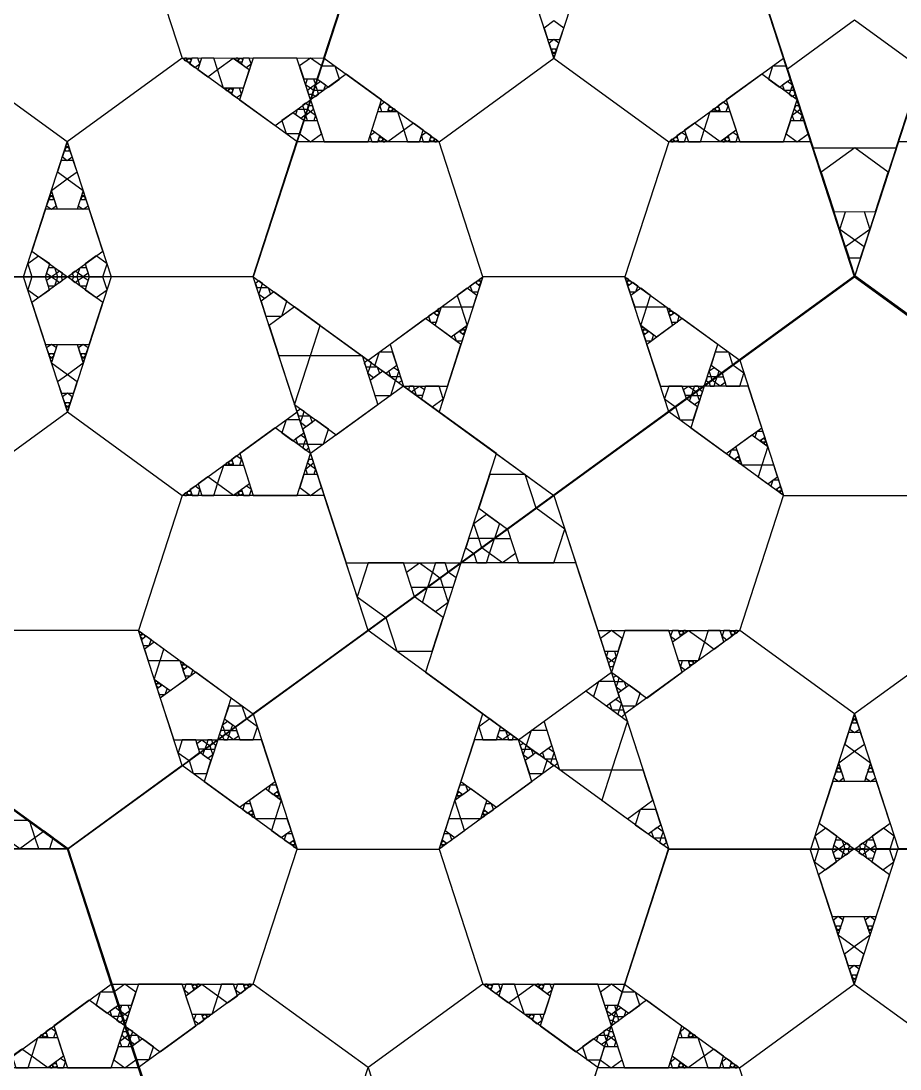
# Model space of a CAD drawing. Header units: inches. Extents: x -578 to 126, y -85 to 118.
# Drawn here: x -297.91 to -282.41, y -3.61 to 14.85 of the extents above; entities that cross this region are included whole.
import ezdxf

# ---------------------------------------------------------------- set-up
doc = ezdxf.new("R2010")
doc.units = ezdxf.units.IN
doc.header["$MEASUREMENT"] = 0
doc.layers.add('drawing', color=7, linetype='Continuous')

msp = doc.modelspace()

# ---------------------------------------------------------------- linework, layer by layer
for points in [[(-300.366, 10.341), (-302.39, 16.572), (-297.09, 20.423), (-291.79, 16.572), (-293.814, 10.341)], [(-297.092, 12.72), (-299.118, 14.189), (-298.347, 16.569), (-295.845, 16.572), (-295.069, 14.193)], [(-290.539, 12.721), (-288.514, 14.192), (-286.49, 12.721), (-287.263, 10.341), (-289.765, 10.341)], [(-283.21, 10.365), (-269.323, 0.299), (-274.606, -16.019), (-291.757, -16.037), (-297.075, 0.269)], [(-297.09, 7.961), (-295.065, 6.491), (-295.839, 4.111), (-298.341, 4.111), (-299.114, 6.491)], [(-283.214, 2.64), (-285.239, 4.111), (-284.465, 6.491), (-281.963, 6.491), (-281.19, 4.111)], [(-289.766, -2.119), (-291.79, -3.59), (-293.815, -2.119), (-293.041, 0.261), (-290.539, 0.261)], [(-288.515, -5.97), (-286.49, 0.261), (-279.939, 0.26), (-277.915, -5.97), (-283.215, -9.821)], [(-284.468, -5.97), (-285.244, -3.591), (-283.221, -2.118), (-281.195, -3.587), (-281.966, -5.967)]]:
    msp.add_lwpolyline(points, close=True)
at = {"layer": 'drawing'}
for points in [[(-297.09, 0.26), (-283.214, 10.341), (-288.514, 26.653), (-305.666, 26.653), (-310.966, 10.341)], [(-283.21, 10.365), (-288.527, 26.672), (-305.679, 26.653), (-310.961, 10.336), (-297.075, 0.269)], [(-269.338, 0.26), (-255.463, 10.341), (-260.763, 26.653), (-277.914, 26.653), (-283.214, 10.341)], [(-269.323, 0.299), (-255.458, 10.395), (-260.776, 26.701), (-277.927, 26.683), (-283.21, 10.365)], [(-293.814, 10.344), (-291.796, 16.576), (-297.1, 20.421), (-302.396, 16.565), (-300.365, 10.337)], [(-295.069, 14.193), (-292.567, 14.196), (-291.796, 16.576), (-293.822, 18.045), (-295.845, 16.572)], [(-293.814, 10.341), (-288.514, 6.491), (-283.214, 10.341), (-285.239, 16.572), (-291.79, 16.572)], [(-293.814, 10.341), (-288.514, 6.491), (-283.214, 10.341), (-285.239, 16.572), (-291.79, 16.572)], [(-288.514, 14.192), (-289.288, 16.572), (-291.79, 16.572), (-292.563, 14.192), (-290.539, 12.721)], [(-286.49, 12.721), (-284.465, 14.192), (-285.239, 16.572), (-287.741, 16.572), (-288.514, 14.192)], [(-274.639, 16.572), (-281.19, 16.572), (-283.214, 10.341), (-277.914, 6.491), (-272.614, 10.341)], [(-274.639, 16.572), (-281.19, 16.572), (-283.214, 10.341), (-277.914, 6.491), (-272.614, 10.341)], [(-288.342, 14.722), (-288.514, 14.848), (-288.687, 14.722), (-288.621, 14.52), (-288.408, 14.52)], [(-282.032, 14.001), (-283.215, 14.859), (-284.395, 13.999), (-283.942, 12.611), (-282.482, 12.612)], [(-288.428, 14.457), (-288.514, 14.52), (-288.6, 14.457), (-288.567, 14.356), (-288.461, 14.356)], [(-288.476, 14.31), (-288.514, 14.282), (-288.553, 14.31), (-288.538, 14.356), (-288.49, 14.356)], [(-288.491, 14.265), (-288.514, 14.282), (-288.538, 14.265), (-288.529, 14.237), (-288.5, 14.237)], [(-299.118, 14.189), (-301.141, 12.716), (-300.365, 10.337), (-297.863, 10.339), (-297.092, 12.72)], [(-297.092, 12.72), (-296.316, 10.341), (-293.814, 10.344), (-293.043, 12.724), (-295.069, 14.193)], [(-295.007, 14.148), (-294.983, 14.165), (-294.992, 14.193), (-295.021, 14.193), (-295.031, 14.165)], [(-294.968, 14.12), (-294.983, 14.165), (-294.944, 14.193), (-294.906, 14.165), (-294.92, 14.12)], [(-294.843, 14.029), (-294.757, 14.092), (-294.79, 14.193), (-294.897, 14.193), (-294.929, 14.092)], [(-294.617, 13.866), (-294.445, 13.991), (-294.511, 14.194), (-294.724, 14.193), (-294.79, 13.991)], [(-294.338, 13.661), (-294.445, 13.991), (-294.165, 14.195), (-293.883, 13.992), (-293.99, 13.661)], [(-294.1, 14.149), (-294.076, 14.166), (-294.086, 14.194), (-294.115, 14.194), (-294.124, 14.166)], [(-294.062, 14.121), (-294.076, 14.166), (-294.038, 14.194), (-293.999, 14.166), (-294.014, 14.121)], [(-293.43, 13.005), (-292.805, 13.46), (-293.044, 14.195), (-293.818, 14.194), (-294.056, 13.459)], [(-293.937, 14.03), (-293.851, 14.093), (-293.884, 14.194), (-293.99, 14.194), (-294.023, 14.093)], [(-292.612, 14.055), (-292.806, 14.195), (-292.999, 14.055), (-292.925, 13.827), (-292.686, 13.828)], [(-292.296, 13.824), (-292.37, 14.052), (-292.609, 14.052), (-292.683, 13.824), (-292.489, 13.684)], [(-284.42, 14.052), (-284.659, 14.052), (-284.733, 13.824), (-284.539, 13.684), (-284.346, 13.824)], [(-292.177, 13.911), (-292.802, 13.457), (-292.563, 12.721), (-291.79, 12.721), (-291.551, 13.457)], [(-292.177, 13.911), (-292.802, 13.457), (-292.563, 12.721), (-291.79, 12.721), (-291.551, 13.457)], [(-284.465, 12.721), (-284.226, 13.457), (-284.852, 13.911), (-285.478, 13.457), (-285.239, 12.721)], [(-284.465, 12.721), (-284.226, 13.457), (-284.852, 13.911), (-285.478, 13.457), (-285.239, 12.721)], [(-292.718, 13.726), (-292.805, 13.662), (-292.892, 13.725), (-292.859, 13.828), (-292.751, 13.828)], [(-292.752, 13.624), (-292.805, 13.662), (-292.858, 13.624), (-292.838, 13.561), (-292.772, 13.561)], [(-292.576, 13.621), (-292.683, 13.621), (-292.716, 13.723), (-292.629, 13.786), (-292.543, 13.723)], [(-284.312, 13.723), (-284.345, 13.621), (-284.453, 13.621), (-284.486, 13.723), (-284.399, 13.786)], [(-294.273, 13.616), (-294.249, 13.633), (-294.258, 13.661), (-294.287, 13.661), (-294.297, 13.633)], [(-294.234, 13.588), (-294.249, 13.633), (-294.21, 13.661), (-294.172, 13.633), (-294.186, 13.588)], [(-294.109, 13.497), (-294.023, 13.56), (-294.056, 13.661), (-294.163, 13.661), (-294.195, 13.56)], [(-292.663, 13.558), (-292.683, 13.621), (-292.749, 13.621), (-292.769, 13.558), (-292.716, 13.519)], [(-284.28, 13.621), (-284.345, 13.621), (-284.366, 13.558), (-284.313, 13.519), (-284.259, 13.558)], [(-293.031, 13.296), (-292.924, 13.296), (-292.89, 13.194), (-292.977, 13.131), (-293.064, 13.194)], [(-292.944, 13.358), (-292.924, 13.296), (-292.858, 13.296), (-292.838, 13.359), (-292.891, 13.397)], [(-292.855, 13.293), (-292.802, 13.254), (-292.749, 13.293), (-292.769, 13.355), (-292.835, 13.355)], [(-291.498, 13.418), (-291.584, 13.355), (-291.551, 13.254), (-291.444, 13.254), (-291.412, 13.355)], [(-291.373, 13.327), (-291.358, 13.282), (-291.397, 13.254), (-291.435, 13.282), (-291.421, 13.327)], [(-291.334, 13.299), (-291.358, 13.282), (-291.349, 13.254), (-291.32, 13.254), (-291.31, 13.282)], [(-285.68, 13.254), (-285.671, 13.282), (-285.694, 13.299), (-285.718, 13.282), (-285.709, 13.254)], [(-285.632, 13.254), (-285.671, 13.282), (-285.656, 13.327), (-285.608, 13.327), (-285.593, 13.282)], [(-285.478, 13.254), (-285.445, 13.355), (-285.531, 13.418), (-285.617, 13.355), (-285.584, 13.254)], [(-284.28, 13.293), (-284.226, 13.254), (-284.173, 13.293), (-284.193, 13.355), (-284.259, 13.355)], [(-293.31, 13.092), (-293.236, 12.864), (-292.997, 12.865), (-292.924, 13.092), (-293.117, 13.232)], [(-292.889, 13.191), (-292.802, 13.254), (-292.715, 13.191), (-292.748, 13.089), (-292.856, 13.089)], [(-291.269, 13.254), (-291.162, 12.924), (-291.443, 12.72), (-291.724, 12.924), (-291.617, 13.254)], [(-285.585, 12.72), (-285.866, 12.924), (-285.759, 13.254), (-285.412, 13.254), (-285.304, 12.924)], [(-284.313, 13.191), (-284.226, 13.254), (-284.14, 13.191), (-284.173, 13.089), (-284.28, 13.089)], [(-292.995, 12.862), (-292.802, 12.721), (-292.609, 12.862), (-292.683, 13.089), (-292.922, 13.089)], [(-290.99, 13.049), (-291.162, 12.924), (-291.096, 12.721), (-290.883, 12.721), (-290.817, 12.924)], [(-285.932, 12.721), (-285.866, 12.924), (-286.039, 13.049), (-286.211, 12.924), (-286.145, 12.721)], [(-284.42, 12.862), (-284.226, 12.721), (-284.033, 12.862), (-284.107, 13.089), (-284.346, 13.089)], [(-291.671, 12.885), (-291.757, 12.823), (-291.724, 12.721), (-291.618, 12.721), (-291.585, 12.823)], [(-291.546, 12.795), (-291.531, 12.749), (-291.57, 12.721), (-291.608, 12.749), (-291.594, 12.795)], [(-291.507, 12.766), (-291.531, 12.749), (-291.522, 12.721), (-291.493, 12.721), (-291.484, 12.749)], [(-290.764, 12.885), (-290.85, 12.823), (-290.817, 12.721), (-290.711, 12.721), (-290.678, 12.823)], [(-290.639, 12.795), (-290.625, 12.749), (-290.663, 12.721), (-290.702, 12.749), (-290.687, 12.795)], [(-290.601, 12.766), (-290.625, 12.749), (-290.615, 12.721), (-290.586, 12.721), (-290.577, 12.749)], [(-286.413, 12.721), (-286.404, 12.749), (-286.428, 12.766), (-286.451, 12.749), (-286.442, 12.721)], [(-286.365, 12.721), (-286.404, 12.749), (-286.389, 12.795), (-286.341, 12.795), (-286.327, 12.749)], [(-286.211, 12.721), (-286.178, 12.823), (-286.264, 12.885), (-286.35, 12.823), (-286.318, 12.721)], [(-285.506, 12.721), (-285.497, 12.749), (-285.521, 12.766), (-285.545, 12.749), (-285.536, 12.721)], [(-285.459, 12.721), (-285.497, 12.749), (-285.483, 12.795), (-285.435, 12.795), (-285.42, 12.749)], [(-285.304, 12.721), (-285.272, 12.823), (-285.358, 12.885), (-285.444, 12.823), (-285.411, 12.721)], [(-297.178, 12.455), (-297.091, 12.392), (-297.005, 12.455), (-297.038, 12.556), (-297.145, 12.556)], [(-297.13, 12.601), (-297.092, 12.63), (-297.053, 12.602), (-297.068, 12.556), (-297.116, 12.556)], [(-297.115, 12.647), (-297.092, 12.63), (-297.068, 12.647), (-297.077, 12.675), (-297.106, 12.675)], [(-290.539, 12.721), (-293.041, 12.721), (-293.814, 10.341), (-291.79, 8.871), (-289.765, 10.341)], [(-287.263, 10.341), (-285.239, 8.871), (-283.214, 10.341), (-283.987, 12.721), (-286.49, 12.721)], [(-282.621, 12.183), (-283.212, 12.611), (-283.802, 12.182), (-283.576, 11.488), (-282.846, 11.489)], [(-279.939, 12.721), (-282.441, 12.721), (-283.214, 10.341), (-281.19, 8.87), (-279.165, 10.341)], [(-297.264, 12.189), (-297.091, 12.064), (-296.919, 12.19), (-296.985, 12.392), (-297.198, 12.392)], [(-297.372, 11.86), (-297.091, 12.064), (-296.81, 11.861), (-296.917, 11.53), (-297.264, 11.53)], [(-297.457, 11.592), (-297.371, 11.53), (-297.285, 11.592), (-297.318, 11.694), (-297.424, 11.693)], [(-297.41, 11.739), (-297.371, 11.767), (-297.332, 11.739), (-297.347, 11.694), (-297.395, 11.694)], [(-297.395, 11.784), (-297.371, 11.767), (-297.347, 11.784), (-297.356, 11.812), (-297.386, 11.812)], [(-296.897, 11.593), (-296.81, 11.53), (-296.724, 11.593), (-296.757, 11.694), (-296.864, 11.694)], [(-296.849, 11.74), (-296.811, 11.768), (-296.772, 11.74), (-296.787, 11.694), (-296.834, 11.694)], [(-296.834, 11.785), (-296.811, 11.768), (-296.787, 11.785), (-296.796, 11.813), (-296.825, 11.813)], [(-297.715, 10.794), (-297.089, 10.34), (-296.464, 10.795), (-296.704, 11.53), (-297.477, 11.53)], [(-297.715, 10.794), (-297.089, 10.34), (-296.464, 10.795), (-296.704, 11.53), (-297.477, 11.53)], [(-282.945, 11.177), (-283.21, 10.984), (-283.476, 11.176), (-283.375, 11.488), (-283.047, 11.489)], [(-283.048, 10.866), (-283.21, 10.984), (-283.373, 10.866), (-283.311, 10.675), (-283.11, 10.675)], [(-296.464, 10.341), (-296.39, 10.568), (-296.584, 10.708), (-296.777, 10.568), (-296.703, 10.34)], [(-297.596, 10.707), (-297.789, 10.567), (-297.715, 10.339), (-297.476, 10.34), (-297.402, 10.567)], [(-300.366, 10.341), (-302.39, 4.111), (-297.09, 0.26), (-291.79, 4.111), (-293.814, 10.341)], [(-300.366, 10.341), (-302.39, 4.111), (-297.09, 0.26), (-291.79, 4.111), (-293.814, 10.341)], [(-297.09, 7.961), (-297.863, 10.341), (-300.366, 10.341), (-301.139, 7.961), (-299.114, 6.491)], [(-297.716, 10.341), (-297.789, 10.114), (-297.596, 9.974), (-297.403, 10.114), (-297.477, 10.341)], [(-296.464, 9.887), (-297.09, 10.341), (-297.716, 9.887), (-297.477, 9.151), (-296.703, 9.151)], [(-296.464, 9.887), (-297.09, 10.341), (-297.716, 9.887), (-297.477, 9.151), (-296.703, 9.151)], [(-297.315, 10.504), (-297.282, 10.402), (-297.369, 10.339), (-297.456, 10.402), (-297.423, 10.504)], [(-297.369, 10.342), (-297.283, 10.279), (-297.316, 10.177), (-297.423, 10.177), (-297.456, 10.279)], [(-297.262, 10.341), (-297.283, 10.279), (-297.229, 10.24), (-297.176, 10.279), (-297.196, 10.341)], [(-297.229, 10.441), (-297.282, 10.402), (-297.262, 10.34), (-297.196, 10.34), (-297.175, 10.403)], [(-291.791, -16.051), (-274.639, -16.052), (-269.339, 0.26), (-283.214, 10.342), (-297.09, 0.261)], [(-295.065, 6.491), (-293.041, 7.961), (-293.814, 10.341), (-296.317, 10.341), (-297.09, 7.961)], [(-296.951, 10.24), (-296.897, 10.279), (-296.918, 10.341), (-296.983, 10.341), (-297.004, 10.279)], [(-296.917, 10.34), (-296.897, 10.403), (-296.95, 10.441), (-297.003, 10.403), (-296.983, 10.34)], [(-296.81, 10.34), (-296.897, 10.403), (-296.864, 10.505), (-296.756, 10.505), (-296.723, 10.403)], [(-296.864, 10.177), (-296.897, 10.279), (-296.81, 10.342), (-296.724, 10.279), (-296.757, 10.177)], [(-296.584, 9.974), (-296.391, 10.114), (-296.464, 10.341), (-296.703, 10.341), (-296.777, 10.114)], [(-289.765, 10.341), (-290.539, 7.961), (-288.514, 6.491), (-286.49, 7.961), (-287.263, 10.341)], [(-279.939, 0.26), (-277.914, 6.491), (-283.214, 10.342), (-288.514, 6.491), (-286.49, 0.261)], [(-279.939, 0.26), (-277.914, 6.491), (-283.214, 10.342), (-288.514, 6.491), (-286.49, 0.261)], [(-281.963, 6.491), (-281.19, 8.871), (-283.214, 10.342), (-285.239, 8.871), (-284.465, 6.491)], [(-293.752, 10.15), (-293.675, 10.15), (-293.652, 10.223), (-293.714, 10.268), (-293.776, 10.223)], [(-289.991, 10.178), (-289.958, 10.076), (-289.852, 10.076), (-289.819, 10.178), (-289.905, 10.24)], [(-289.866, 10.268), (-289.818, 10.268), (-289.804, 10.223), (-289.842, 10.195), (-289.881, 10.223)], [(-289.828, 10.296), (-289.818, 10.268), (-289.789, 10.268), (-289.78, 10.296), (-289.804, 10.313)], [(-287.239, 10.268), (-287.21, 10.268), (-287.201, 10.296), (-287.225, 10.313), (-287.248, 10.296)], [(-287.225, 10.223), (-287.21, 10.268), (-287.162, 10.268), (-287.147, 10.223), (-287.186, 10.195)], [(-287.177, 10.076), (-287.07, 10.076), (-287.038, 10.178), (-287.124, 10.24), (-287.21, 10.178)], [(-293.714, 10.031), (-293.675, 10.15), (-293.55, 10.15), (-293.512, 10.031), (-293.613, 9.958)], [(-293.589, 9.647), (-293.31, 9.647), (-293.224, 9.912), (-293.449, 10.076), (-293.675, 9.912)], [(-290.217, 10.014), (-290.151, 9.811), (-289.938, 9.811), (-289.872, 10.014), (-290.044, 10.139)], [(-287.091, 9.811), (-286.878, 9.811), (-286.812, 10.014), (-286.984, 10.139), (-287.157, 10.014)], [(-293.363, 8.953), (-292.805, 8.953), (-292.633, 9.483), (-293.084, 9.811), (-293.536, 9.483)], [(-290.498, 9.811), (-290.151, 9.811), (-290.043, 9.481), (-290.324, 9.277), (-290.605, 9.481)], [(-286.985, 9.481), (-286.878, 9.811), (-286.53, 9.811), (-286.423, 9.481), (-286.704, 9.277)], [(-291.403, 9.151), (-291.164, 8.416), (-290.391, 8.416), (-290.152, 9.151), (-290.778, 9.606)], [(-290.724, 9.645), (-290.691, 9.543), (-290.585, 9.543), (-290.552, 9.645), (-290.638, 9.707)], [(-290.6, 9.735), (-290.552, 9.735), (-290.537, 9.69), (-290.576, 9.662), (-290.615, 9.69)], [(-290.561, 9.763), (-290.552, 9.735), (-290.523, 9.735), (-290.513, 9.763), (-290.537, 9.781)], [(-286.637, 8.416), (-285.864, 8.416), (-285.625, 9.151), (-286.251, 9.606), (-286.876, 9.151)], [(-286.637, 8.416), (-285.864, 8.416), (-285.625, 9.151), (-286.251, 9.606), (-286.876, 9.151)], [(-286.506, 9.735), (-286.477, 9.735), (-286.468, 9.763), (-286.491, 9.781), (-286.515, 9.763)], [(-286.491, 9.69), (-286.477, 9.735), (-286.429, 9.735), (-286.414, 9.69), (-286.453, 9.662)], [(-286.443, 9.543), (-286.337, 9.543), (-286.304, 9.645), (-286.39, 9.707), (-286.476, 9.645)], [(-290.108, 9.434), (-290.099, 9.406), (-290.069, 9.406), (-290.06, 9.434), (-290.084, 9.451)], [(-286.959, 9.406), (-286.93, 9.406), (-286.921, 9.434), (-286.945, 9.451), (-286.968, 9.434)], [(-290.271, 9.315), (-290.238, 9.214), (-290.132, 9.214), (-290.099, 9.315), (-290.185, 9.378)], [(-290.146, 9.406), (-290.099, 9.406), (-290.084, 9.361), (-290.123, 9.333), (-290.161, 9.361)], [(-286.945, 9.361), (-286.93, 9.406), (-286.882, 9.406), (-286.867, 9.361), (-286.906, 9.333)], [(-286.897, 9.214), (-286.79, 9.214), (-286.757, 9.315), (-286.844, 9.378), (-286.93, 9.315)], [(-297.284, 9.089), (-297.37, 9.151), (-297.456, 9.089), (-297.423, 8.988), (-297.317, 8.988)], [(-296.809, 8.821), (-297.09, 8.617), (-297.371, 8.821), (-297.264, 9.151), (-296.916, 9.151)], [(-296.724, 9.089), (-296.81, 9.151), (-296.896, 9.089), (-296.863, 8.988), (-296.757, 8.988)], [(-297.331, 8.942), (-297.37, 8.914), (-297.409, 8.942), (-297.394, 8.988), (-297.346, 8.988)], [(-297.346, 8.897), (-297.37, 8.914), (-297.394, 8.897), (-297.385, 8.869), (-297.355, 8.869)], [(-296.771, 8.942), (-296.81, 8.914), (-296.848, 8.942), (-296.834, 8.988), (-296.786, 8.988)], [(-296.786, 8.897), (-296.81, 8.914), (-296.834, 8.897), (-296.824, 8.869), (-296.795, 8.869)], [(-293.086, 8.088), (-292.806, 8.953), (-291.896, 8.953), (-291.615, 8.088), (-292.351, 7.554)], [(-291.832, 8.755), (-291.755, 8.755), (-291.732, 8.828), (-291.794, 8.873), (-291.856, 8.828)], [(-291.358, 9.011), (-291.597, 9.011), (-291.67, 8.784), (-291.477, 8.643), (-291.284, 8.784)], [(-285.358, 8.784), (-285.432, 9.011), (-285.671, 9.011), (-285.745, 8.784), (-285.551, 8.643)], [(-291.794, 8.636), (-291.755, 8.755), (-291.63, 8.755), (-291.591, 8.636), (-291.693, 8.562)], [(-291.669, 8.252), (-291.39, 8.252), (-291.304, 8.517), (-291.529, 8.681), (-291.755, 8.517)], [(-291.25, 8.682), (-291.283, 8.58), (-291.391, 8.58), (-291.424, 8.682), (-291.337, 8.745)], [(-285.638, 8.58), (-285.745, 8.58), (-285.778, 8.682), (-285.691, 8.745), (-285.605, 8.682)], [(-285.239, 8.417), (-285.165, 8.644), (-285.358, 8.784), (-285.551, 8.644), (-285.478, 8.417)], [(-296.918, 8.492), (-297.09, 8.617), (-297.262, 8.492), (-297.196, 8.289), (-296.983, 8.289)], [(-291.218, 8.58), (-291.283, 8.58), (-291.304, 8.517), (-291.25, 8.479), (-291.197, 8.517)], [(-285.725, 8.517), (-285.745, 8.58), (-285.811, 8.58), (-285.831, 8.517), (-285.778, 8.479)], [(-285.692, 8.417), (-285.672, 8.479), (-285.725, 8.518), (-285.778, 8.479), (-285.758, 8.417)], [(-285.585, 8.416), (-285.672, 8.479), (-285.638, 8.581), (-285.531, 8.581), (-285.498, 8.479)], [(-292.176, 5.301), (-290.152, 5.301), (-289.526, 7.226), (-291.164, 8.416), (-292.802, 7.226)], [(-291.025, 8.315), (-290.972, 8.353), (-290.992, 8.416), (-291.058, 8.416), (-291.078, 8.353)], [(-290.938, 8.251), (-290.972, 8.353), (-290.885, 8.416), (-290.798, 8.353), (-290.831, 8.251)], [(-290.658, 8.048), (-290.465, 8.189), (-290.539, 8.416), (-290.778, 8.416), (-290.851, 8.189)], [(-286.49, 8.416), (-286.564, 8.189), (-286.37, 8.048), (-286.177, 8.189), (-286.251, 8.416)], [(-286.144, 8.416), (-286.057, 8.353), (-286.09, 8.251), (-286.197, 8.251), (-286.231, 8.353)], [(-285.091, 8.417), (-285.864, 8.417), (-286.103, 7.681), (-285.478, 7.227), (-284.852, 7.681)], [(-285.091, 8.417), (-285.864, 8.417), (-286.103, 7.681), (-285.478, 7.227), (-284.852, 7.681)], [(-286.037, 8.416), (-286.057, 8.353), (-286.004, 8.315), (-285.95, 8.353), (-285.971, 8.416)], [(-286.004, 8.315), (-285.983, 8.253), (-285.917, 8.253), (-285.897, 8.315), (-285.95, 8.354)], [(-297.004, 8.227), (-297.09, 8.289), (-297.176, 8.227), (-297.143, 8.125), (-297.037, 8.125)], [(-297.051, 8.08), (-297.09, 8.052), (-297.129, 8.08), (-297.114, 8.125), (-297.066, 8.125)], [(-286.37, 8.049), (-286.297, 7.822), (-286.058, 7.822), (-285.984, 8.049), (-286.177, 8.189)], [(-286.091, 8.253), (-285.983, 8.253), (-285.95, 8.151), (-286.037, 8.088), (-286.124, 8.151)], [(-297.066, 8.035), (-297.09, 8.052), (-297.114, 8.035), (-297.105, 8.007), (-297.075, 8.007)], [(-293.019, 7.893), (-292.942, 7.893), (-292.918, 7.966), (-292.98, 8.011), (-293.043, 7.966)], [(-284.465, 6.491), (-286.49, 7.962), (-288.514, 6.491), (-287.741, 4.111), (-285.239, 4.111)], [(-292.995, 7.821), (-293.234, 7.821), (-293.308, 7.594), (-293.115, 7.453), (-292.922, 7.594)], [(-292.981, 7.774), (-292.942, 7.893), (-292.817, 7.893), (-292.778, 7.774), (-292.879, 7.7)], [(-292.855, 7.39), (-292.577, 7.39), (-292.49, 7.655), (-292.716, 7.819), (-292.942, 7.655)], [(-293.041, 6.491), (-292.802, 7.226), (-293.428, 7.681), (-294.053, 7.226), (-293.814, 6.491)], [(-293.041, 6.491), (-292.802, 7.226), (-293.428, 7.681), (-294.053, 7.226), (-293.814, 6.491)], [(-284.832, 7.618), (-284.938, 7.618), (-284.971, 7.517), (-284.885, 7.455), (-284.799, 7.517)], [(-292.888, 7.492), (-292.921, 7.39), (-293.028, 7.39), (-293.062, 7.492), (-292.975, 7.555)], [(-292.855, 7.39), (-292.921, 7.39), (-292.942, 7.327), (-292.888, 7.289), (-292.835, 7.327)], [(-284.743, 7.352), (-284.851, 7.021), (-285.198, 7.021), (-285.305, 7.352), (-285.024, 7.556)], [(-284.784, 7.472), (-284.799, 7.426), (-284.846, 7.426), (-284.861, 7.472), (-284.823, 7.5)], [(-284.769, 7.426), (-284.799, 7.426), (-284.808, 7.398), (-284.784, 7.381), (-284.76, 7.398)], [(-285.285, 7.289), (-285.391, 7.289), (-285.424, 7.188), (-285.338, 7.125), (-285.252, 7.188)], [(-294.161, 6.489), (-294.442, 6.693), (-294.335, 7.023), (-293.987, 7.023), (-293.88, 6.693)], [(-294.255, 7.023), (-294.246, 7.051), (-294.27, 7.069), (-294.294, 7.051), (-294.285, 7.023)], [(-294.208, 7.023), (-294.246, 7.051), (-294.231, 7.097), (-294.184, 7.097), (-294.169, 7.051)], [(-294.053, 7.023), (-294.02, 7.125), (-294.107, 7.187), (-294.193, 7.125), (-294.16, 7.023)], [(-292.889, 6.96), (-292.802, 7.023), (-292.715, 6.96), (-292.748, 6.858), (-292.856, 6.858)], [(-292.855, 7.062), (-292.802, 7.023), (-292.749, 7.062), (-292.769, 7.125), (-292.835, 7.125)], [(-285.237, 7.143), (-285.252, 7.097), (-285.3, 7.097), (-285.314, 7.143), (-285.276, 7.171)], [(-285.223, 7.097), (-285.252, 7.097), (-285.261, 7.069), (-285.237, 7.052), (-285.213, 7.069)], [(-284.638, 7.021), (-284.851, 7.021), (-284.917, 6.819), (-284.744, 6.694), (-284.572, 6.819)], [(-292.995, 6.631), (-292.802, 6.491), (-292.609, 6.631), (-292.683, 6.858), (-292.922, 6.858)], [(-288.827, 6.263), (-289.02, 6.858), (-289.646, 6.858), (-289.839, 6.263), (-289.333, 5.896)], [(-294.787, 6.491), (-294.754, 6.592), (-294.84, 6.654), (-294.926, 6.592), (-294.893, 6.491)], [(-294.508, 6.491), (-294.442, 6.693), (-294.614, 6.818), (-294.787, 6.693), (-294.721, 6.491)], [(-293.88, 6.491), (-293.847, 6.592), (-293.933, 6.655), (-294.02, 6.592), (-293.987, 6.491)], [(-284.552, 6.756), (-284.658, 6.756), (-284.691, 6.655), (-284.605, 6.592), (-284.519, 6.655)], [(-295.839, 4.111), (-293.814, 2.64), (-291.79, 4.111), (-292.563, 6.491), (-295.065, 6.491)], [(-294.989, 6.491), (-294.98, 6.519), (-295.003, 6.536), (-295.027, 6.519), (-295.018, 6.491)], [(-294.941, 6.49), (-294.98, 6.519), (-294.965, 6.564), (-294.917, 6.564), (-294.902, 6.519)], [(-294.082, 6.491), (-294.073, 6.519), (-294.097, 6.536), (-294.121, 6.519), (-294.111, 6.491)], [(-294.034, 6.49), (-294.073, 6.519), (-294.058, 6.564), (-294.01, 6.564), (-293.996, 6.519)], [(-284.504, 6.61), (-284.518, 6.564), (-284.566, 6.564), (-284.581, 6.61), (-284.542, 6.638)], [(-284.489, 6.564), (-284.518, 6.564), (-284.528, 6.536), (-284.504, 6.519), (-284.48, 6.536)], [(-289.559, 5.73), (-289.84, 5.73), (-289.927, 5.997), (-289.7, 6.162), (-289.473, 5.997)], [(-288.514, 5.301), (-288.321, 5.896), (-288.827, 6.264), (-289.333, 5.896), (-289.14, 5.301)], [(-289.787, 5.566), (-289.84, 5.73), (-290.013, 5.73), (-290.066, 5.566), (-289.927, 5.465)], [(-289.42, 5.3), (-289.648, 5.465), (-289.561, 5.732), (-289.28, 5.732), (-289.193, 5.465)], [(-289.701, 5.301), (-289.648, 5.465), (-289.787, 5.567), (-289.927, 5.465), (-289.873, 5.301)], [(-291.79, 5.301), (-291.983, 4.706), (-291.477, 4.338), (-290.971, 4.706), (-291.164, 5.301)], [(-290.884, 5.302), (-290.656, 5.137), (-290.743, 4.87), (-291.024, 4.87), (-291.111, 5.137)], [(-288.128, 5.301), (-290.152, 5.301), (-290.778, 3.376), (-289.14, 2.186), (-287.502, 3.376)], [(-288.128, 5.301), (-290.152, 5.301), (-290.778, 3.376), (-289.14, 2.186), (-287.502, 3.376)], [(-290.603, 5.301), (-290.656, 5.137), (-290.517, 5.035), (-290.378, 5.137), (-290.431, 5.301)], [(-290.517, 5.036), (-290.464, 4.872), (-290.292, 4.872), (-290.238, 5.036), (-290.378, 5.138)], [(-290.745, 4.872), (-290.464, 4.872), (-290.377, 4.605), (-290.604, 4.44), (-290.832, 4.605)], [(-291.477, 4.339), (-291.284, 3.744), (-290.658, 3.744), (-290.465, 4.339), (-290.971, 4.706)], [(-298.341, 4.111), (-299.114, 1.731), (-297.09, 0.26), (-295.065, 1.731), (-295.839, 4.111)], [(-286.49, 0.261), (-291.79, 4.111), (-297.09, 0.261), (-295.066, -5.97), (-288.515, -5.97)], [(-286.49, 0.261), (-291.79, 4.111), (-297.09, 0.261), (-295.066, -5.97), (-288.515, -5.97)], [(-295.815, 4.038), (-295.786, 4.038), (-295.777, 4.066), (-295.8, 4.083), (-295.824, 4.066)], [(-290.539, 0.261), (-289.766, 2.641), (-291.79, 4.111), (-293.815, 2.641), (-293.041, 0.261)], [(-287.309, 3.971), (-287.502, 4.111), (-287.695, 3.971), (-287.622, 3.744), (-287.383, 3.744)], [(-287.263, 4.111), (-287.502, 3.376), (-286.877, 2.921), (-286.251, 3.376), (-286.49, 4.111)], [(-287.263, 4.111), (-287.502, 3.376), (-286.877, 2.921), (-286.251, 3.376), (-286.49, 4.111)], [(-285.239, 4.111), (-287.263, 2.64), (-286.49, 0.261), (-283.988, 0.26), (-283.214, 2.64)], [(-286.424, 4.111), (-286.457, 4.01), (-286.371, 3.947), (-286.285, 4.01), (-286.318, 4.111)], [(-286.143, 4.113), (-285.862, 3.909), (-285.97, 3.578), (-286.317, 3.578), (-286.424, 3.909)], [(-286.27, 4.112), (-286.231, 4.083), (-286.246, 4.038), (-286.294, 4.038), (-286.309, 4.083)], [(-286.222, 4.111), (-286.231, 4.083), (-286.207, 4.066), (-286.184, 4.083), (-286.193, 4.111)], [(-285.796, 4.111), (-285.862, 3.909), (-285.69, 3.783), (-285.518, 3.909), (-285.583, 4.111)], [(-285.518, 4.111), (-285.55, 4.01), (-285.464, 3.947), (-285.378, 4.01), (-285.411, 4.111)], [(-285.363, 4.111), (-285.325, 4.083), (-285.339, 4.038), (-285.387, 4.038), (-285.402, 4.083)], [(-285.316, 4.111), (-285.325, 4.083), (-285.301, 4.066), (-285.277, 4.083), (-285.286, 4.111)], [(-283.214, 2.64), (-282.441, 0.26), (-279.939, 0.26), (-279.165, 2.64), (-281.19, 4.111)], [(-295.8, 3.992), (-295.786, 4.038), (-295.738, 4.038), (-295.723, 3.992), (-295.762, 3.964)], [(-295.753, 3.846), (-295.646, 3.846), (-295.613, 3.947), (-295.699, 4.009), (-295.786, 3.947)], [(-295.666, 3.58), (-295.453, 3.58), (-295.388, 3.783), (-295.56, 3.908), (-295.732, 3.783)], [(-287.415, 3.642), (-287.502, 3.578), (-287.589, 3.642), (-287.556, 3.744), (-287.449, 3.744)], [(-295.561, 3.25), (-295.453, 3.58), (-295.106, 3.58), (-294.999, 3.25), (-295.28, 3.046)], [(-295.082, 3.505), (-295.052, 3.505), (-295.043, 3.533), (-295.067, 3.55), (-295.091, 3.533)], [(-287.449, 3.54), (-287.502, 3.578), (-287.555, 3.54), (-287.535, 3.477), (-287.469, 3.477)], [(-286.251, 3.578), (-286.284, 3.477), (-286.198, 3.415), (-286.112, 3.477), (-286.145, 3.578)], [(-286.097, 3.579), (-286.058, 3.551), (-286.073, 3.505), (-286.121, 3.505), (-286.135, 3.551)], [(-286.049, 3.578), (-286.058, 3.551), (-286.034, 3.533), (-286.011, 3.551), (-286.02, 3.578)], [(-295.213, 2.185), (-294.44, 2.185), (-294.201, 2.921), (-294.827, 3.375), (-295.452, 2.921)], [(-295.213, 2.185), (-294.44, 2.185), (-294.201, 2.921), (-294.827, 3.375), (-295.452, 2.921)], [(-295.067, 3.459), (-295.052, 3.505), (-295.004, 3.505), (-294.99, 3.459), (-295.028, 3.431)], [(-295.019, 3.313), (-294.913, 3.313), (-294.88, 3.414), (-294.966, 3.477), (-295.052, 3.414)], [(-295.535, 3.176), (-295.506, 3.176), (-295.496, 3.203), (-295.52, 3.221), (-295.544, 3.203)], [(-295.52, 3.13), (-295.506, 3.176), (-295.458, 3.176), (-295.443, 3.13), (-295.482, 3.102)], [(-295.472, 2.983), (-295.366, 2.983), (-295.333, 3.085), (-295.419, 3.147), (-295.505, 3.085)], [(-287.449, 3.212), (-287.728, 3.212), (-287.814, 2.947), (-287.588, 2.783), (-287.363, 2.947)], [(-287.449, 3.212), (-287.383, 3.212), (-287.363, 3.275), (-287.416, 3.313), (-287.469, 3.275)], [(-287.416, 3.11), (-287.383, 3.212), (-287.276, 3.212), (-287.243, 3.11), (-287.329, 3.047)], [(-287.309, 2.781), (-287.07, 2.781), (-286.996, 3.008), (-287.189, 3.149), (-287.383, 3.008)], [(-287.218, 2.514), (-287.499, 1.649), (-288.408, 1.649), (-288.689, 2.514), (-287.953, 3.048)], [(-293.934, 2.553), (-294.008, 2.78), (-294.247, 2.78), (-294.32, 2.553), (-294.127, 2.413)], [(-287.324, 2.828), (-287.362, 2.709), (-287.488, 2.709), (-287.526, 2.828), (-287.425, 2.902)], [(-287.286, 2.709), (-287.362, 2.709), (-287.386, 2.636), (-287.324, 2.591), (-287.262, 2.636)], [(-283.238, 2.567), (-283.214, 2.55), (-283.191, 2.567), (-283.2, 2.595), (-283.229, 2.595)], [(-294.214, 2.349), (-294.321, 2.349), (-294.354, 2.451), (-294.267, 2.514), (-294.18, 2.451)], [(-293.815, 2.186), (-293.741, 2.413), (-293.934, 2.554), (-294.127, 2.413), (-294.053, 2.186)], [(-289.646, 2.554), (-289.839, 2.413), (-289.766, 2.186), (-289.527, 2.186), (-289.453, 2.413)], [(-283.301, 2.375), (-283.214, 2.313), (-283.128, 2.375), (-283.161, 2.477), (-283.268, 2.477)], [(-283.253, 2.522), (-283.214, 2.55), (-283.176, 2.522), (-283.19, 2.477), (-283.238, 2.477)], [(-294.3, 2.287), (-294.321, 2.349), (-294.387, 2.349), (-294.407, 2.287), (-294.354, 2.248)], [(-294.268, 2.186), (-294.247, 2.249), (-294.301, 2.287), (-294.354, 2.249), (-294.334, 2.186)], [(-294.161, 2.186), (-294.247, 2.249), (-294.214, 2.351), (-294.107, 2.351), (-294.074, 2.249)], [(-289.366, 2.351), (-289.333, 2.249), (-289.42, 2.186), (-289.506, 2.249), (-289.473, 2.351)], [(-289.279, 2.287), (-289.333, 2.249), (-289.312, 2.186), (-289.247, 2.186), (-289.226, 2.249)], [(-288.636, 2.35), (-288.914, 2.35), (-289.001, 2.085), (-288.775, 1.921), (-288.55, 2.085)], [(-283.387, 2.11), (-283.214, 1.985), (-283.042, 2.11), (-283.108, 2.313), (-283.321, 2.313)], [(-295.065, 2.185), (-295.139, 1.958), (-294.946, 1.818), (-294.753, 1.958), (-294.827, 2.185)], [(-294.719, 2.186), (-294.633, 2.123), (-294.666, 2.021), (-294.773, 2.021), (-294.806, 2.123)], [(-293.667, 2.186), (-294.44, 2.186), (-294.679, 1.451), (-294.054, 0.996), (-293.428, 1.451)], [(-293.667, 2.186), (-294.44, 2.186), (-294.679, 1.451), (-294.054, 0.996), (-293.428, 1.451)], [(-294.612, 2.185), (-294.633, 2.123), (-294.579, 2.084), (-294.526, 2.123), (-294.546, 2.185)], [(-294.58, 2.085), (-294.559, 2.022), (-294.493, 2.022), (-294.473, 2.085), (-294.526, 2.124)], [(-288.901, 1.451), (-289.14, 2.186), (-289.913, 2.186), (-290.152, 1.451), (-289.527, 0.996)], [(-289.087, 2.022), (-289.021, 2.022), (-289.001, 2.085), (-289.054, 2.123), (-289.107, 2.085)], [(-288.51, 1.966), (-288.549, 1.847), (-288.674, 1.847), (-288.713, 1.966), (-288.612, 2.04)], [(-294.946, 1.818), (-294.872, 1.591), (-294.633, 1.591), (-294.56, 1.818), (-294.753, 1.959)], [(-294.667, 2.022), (-294.559, 2.022), (-294.526, 1.92), (-294.613, 1.857), (-294.7, 1.92)], [(-289.054, 1.92), (-289.021, 2.022), (-288.914, 2.022), (-288.88, 1.92), (-288.967, 1.857)], [(-288.947, 1.591), (-288.708, 1.591), (-288.634, 1.818), (-288.827, 1.959), (-289.021, 1.818)], [(-288.472, 1.847), (-288.549, 1.847), (-288.573, 1.774), (-288.511, 1.729), (-288.448, 1.774)], [(-283.495, 1.781), (-283.214, 1.985), (-282.933, 1.781), (-283.041, 1.45), (-283.388, 1.45)], [(-293.041, 0.261), (-295.066, 1.732), (-297.09, 0.261), (-296.317, -2.119), (-293.815, -2.119)], [(-289.766, -2.119), (-287.263, -2.119), (-286.49, 0.261), (-288.514, 1.731), (-290.539, 0.261)], [(-283.533, 1.66), (-283.495, 1.688), (-283.456, 1.66), (-283.471, 1.614), (-283.518, 1.614)], [(-283.518, 1.705), (-283.495, 1.688), (-283.471, 1.705), (-283.48, 1.733), (-283.509, 1.733)], [(-282.973, 1.66), (-282.934, 1.688), (-282.896, 1.66), (-282.91, 1.614), (-282.958, 1.614)], [(-282.958, 1.705), (-282.934, 1.688), (-282.911, 1.705), (-282.92, 1.733), (-282.949, 1.733)], [(-286.941, 1.649), (-287.499, 1.649), (-287.671, 1.119), (-287.22, 0.791), (-286.769, 1.119)], [(-283.581, 1.513), (-283.495, 1.45), (-283.408, 1.513), (-283.441, 1.614), (-283.548, 1.614)], [(-283.02, 1.513), (-282.934, 1.45), (-282.848, 1.513), (-282.881, 1.614), (-282.988, 1.614)], [(-293.319, 1.121), (-293.427, 0.791), (-293.774, 0.791), (-293.881, 1.121), (-293.6, 1.326)], [(-293.408, 1.388), (-293.514, 1.388), (-293.547, 1.287), (-293.461, 1.224), (-293.375, 1.287)], [(-289.806, 0.791), (-290.154, 0.791), (-290.261, 1.121), (-289.98, 1.325), (-289.699, 1.121)], [(-290.033, 1.287), (-290.066, 1.388), (-290.173, 1.388), (-290.206, 1.287), (-290.119, 1.224)], [(-283.84, 0.715), (-283.214, 0.26), (-282.589, 0.715), (-282.828, 1.45), (-283.601, 1.45)], [(-283.84, 0.715), (-283.214, 0.26), (-282.589, 0.715), (-282.828, 1.45), (-283.601, 1.45)], [(-293.36, 1.241), (-293.374, 1.196), (-293.422, 1.196), (-293.437, 1.241), (-293.398, 1.27)], [(-293.345, 1.196), (-293.374, 1.196), (-293.384, 1.168), (-293.36, 1.151), (-293.336, 1.168)], [(-290.197, 1.168), (-290.206, 1.196), (-290.235, 1.196), (-290.244, 1.168), (-290.22, 1.151)], [(-290.158, 1.196), (-290.206, 1.196), (-290.22, 1.241), (-290.182, 1.27), (-290.143, 1.241)], [(-293.861, 1.059), (-293.967, 1.059), (-294, 0.958), (-293.914, 0.895), (-293.828, 0.958)], [(-293.813, 0.912), (-293.828, 0.867), (-293.876, 0.867), (-293.89, 0.912), (-293.852, 0.94)], [(-289.705, 0.867), (-289.752, 0.867), (-289.767, 0.912), (-289.729, 0.94), (-289.69, 0.912)], [(-289.58, 0.957), (-289.613, 1.059), (-289.719, 1.059), (-289.752, 0.957), (-289.666, 0.895)], [(-286.716, 0.955), (-286.994, 0.955), (-287.08, 0.69), (-286.855, 0.526), (-286.629, 0.69)], [(-297.765, 0.771), (-297.663, 0.46), (-297.928, 0.267), (-298.194, 0.459), (-298.093, 0.771)], [(-293.798, 0.867), (-293.828, 0.867), (-293.837, 0.839), (-293.813, 0.822), (-293.789, 0.839)], [(-293.214, 0.791), (-293.427, 0.791), (-293.492, 0.588), (-293.32, 0.463), (-293.148, 0.588)], [(-290.088, 0.588), (-290.154, 0.791), (-290.367, 0.791), (-290.433, 0.588), (-290.26, 0.463)], [(-289.743, 0.839), (-289.752, 0.867), (-289.782, 0.867), (-289.791, 0.839), (-289.767, 0.821)], [(-297.501, 0.578), (-297.663, 0.46), (-297.601, 0.269), (-297.4, 0.269), (-297.338, 0.46)], [(-286.59, 0.571), (-286.629, 0.452), (-286.754, 0.452), (-286.793, 0.571), (-286.692, 0.644)], [(-283.721, 0.628), (-283.914, 0.488), (-283.84, 0.26), (-283.601, 0.26), (-283.527, 0.488)], [(-282.589, 0.26), (-282.515, 0.488), (-282.708, 0.628), (-282.902, 0.488), (-282.828, 0.26)], [(-293.127, 0.526), (-293.234, 0.526), (-293.267, 0.425), (-293.181, 0.362), (-293.095, 0.425)], [(-293.08, 0.379), (-293.094, 0.334), (-293.142, 0.334), (-293.157, 0.379), (-293.118, 0.407)], [(-290.438, 0.334), (-290.486, 0.334), (-290.501, 0.379), (-290.462, 0.407), (-290.423, 0.379)], [(-290.313, 0.425), (-290.346, 0.526), (-290.453, 0.526), (-290.486, 0.425), (-290.4, 0.362)], [(-286.552, 0.452), (-286.629, 0.452), (-286.653, 0.379), (-286.591, 0.334), (-286.528, 0.379)], [(-283.44, 0.425), (-283.407, 0.323), (-283.494, 0.26), (-283.581, 0.323), (-283.548, 0.425)], [(-282.935, 0.26), (-283.022, 0.323), (-282.989, 0.425), (-282.881, 0.425), (-282.848, 0.323)], [(-305.666, -26.133), (-291.79, -16.052), (-297.09, 0.26), (-314.241, 0.26), (-319.541, -16.052)], [(-297.075, 0.269), (-314.226, 0.251), (-319.509, -16.067), (-305.622, -26.133), (-291.757, -16.037)], [(-300.366, -9.821), (-295.065, -5.971), (-297.09, 0.26), (-303.641, 0.26), (-305.666, -5.971)], [(-300.366, -9.821), (-295.065, -5.971), (-297.09, 0.26), (-303.641, 0.26), (-305.666, -5.971)], [(-298.341, -3.591), (-296.317, -2.12), (-297.09, 0.26), (-299.592, 0.26), (-300.366, -2.12)], [(-293.065, 0.334), (-293.094, 0.334), (-293.103, 0.306), (-293.08, 0.289), (-293.056, 0.306)], [(-290.477, 0.306), (-290.486, 0.334), (-290.515, 0.334), (-290.524, 0.306), (-290.501, 0.289)], [(-283.213, -9.82), (-277.917, -5.963), (-279.948, 0.265), (-286.499, 0.258), (-288.517, -5.974)], [(-283.221, -2.118), (-283.997, 0.261), (-286.499, 0.258), (-287.27, -2.122), (-285.244, -3.591)], [(-283.849, 0.261), (-283.923, 0.034), (-283.729, -0.106), (-283.536, 0.034), (-283.61, 0.261)], [(-282.597, -0.192), (-283.223, 0.262), (-283.849, -0.193), (-283.609, -0.929), (-282.836, -0.928)], [(-282.597, -0.192), (-283.223, 0.262), (-283.849, -0.193), (-283.609, -0.929), (-282.836, -0.928)], [(-283.503, 0.262), (-283.416, 0.199), (-283.449, 0.097), (-283.556, 0.097), (-283.59, 0.199)], [(-283.396, 0.262), (-283.416, 0.199), (-283.363, 0.16), (-283.309, 0.199), (-283.33, 0.262)], [(-283.354, 0.362), (-283.407, 0.323), (-283.387, 0.26), (-283.321, 0.26), (-283.301, 0.323)], [(-281.195, -3.587), (-279.172, -2.114), (-279.948, 0.265), (-282.45, 0.263), (-283.221, -2.118)], [(-283.084, 0.161), (-283.031, 0.199), (-283.051, 0.262), (-283.117, 0.262), (-283.137, 0.199)], [(-283.042, 0.26), (-283.022, 0.323), (-283.075, 0.362), (-283.128, 0.323), (-283.108, 0.26)], [(-282.997, 0.097), (-283.031, 0.199), (-282.944, 0.263), (-282.857, 0.2), (-282.89, 0.098)], [(-282.717, -0.105), (-282.524, 0.035), (-282.598, 0.262), (-282.837, 0.262), (-282.91, 0.035)], [(-283.416, -0.991), (-283.502, -0.928), (-283.588, -0.991), (-283.555, -1.092), (-283.449, -1.092)], [(-283.463, -1.138), (-283.502, -1.166), (-283.541, -1.138), (-283.526, -1.092), (-283.478, -1.092)], [(-282.941, -1.258), (-283.222, -1.463), (-283.503, -1.259), (-283.396, -0.928), (-283.049, -0.928)], [(-282.856, -0.99), (-282.942, -0.928), (-283.028, -0.991), (-282.995, -1.092), (-282.889, -1.092)], [(-282.903, -1.137), (-282.942, -1.165), (-282.981, -1.137), (-282.966, -1.092), (-282.918, -1.092)], [(-283.478, -1.183), (-283.502, -1.166), (-283.526, -1.183), (-283.517, -1.211), (-283.487, -1.211)], [(-282.918, -1.183), (-282.942, -1.165), (-282.966, -1.183), (-282.956, -1.21), (-282.927, -1.21)], [(-283.049, -1.588), (-283.222, -1.463), (-283.394, -1.588), (-283.328, -1.79), (-283.115, -1.79)], [(-283.135, -1.853), (-283.221, -1.79), (-283.307, -1.853), (-283.274, -1.954), (-283.168, -1.954)], [(-283.182, -2), (-283.221, -2.028), (-283.26, -2), (-283.245, -1.954), (-283.197, -1.954)], [(-283.197, -2.045), (-283.221, -2.028), (-283.245, -2.045), (-283.236, -2.073), (-283.206, -2.073)], [(-295.885, -2.259), (-296.078, -2.119), (-296.271, -2.259), (-296.198, -2.487), (-295.959, -2.487)], [(-295.839, -2.119), (-296.078, -2.854), (-295.453, -3.309), (-294.827, -2.854), (-295.066, -2.119)], [(-295.839, -2.119), (-296.078, -2.854), (-295.453, -3.309), (-294.827, -2.854), (-295.066, -2.119)], [(-293.815, -2.119), (-295.839, -3.59), (-295.066, -5.97), (-292.564, -5.97), (-291.79, -3.59)], [(-295, -2.119), (-295.033, -2.22), (-294.947, -2.283), (-294.861, -2.22), (-294.894, -2.119)], [(-294.719, -2.118), (-294.438, -2.322), (-294.545, -2.652), (-294.893, -2.652), (-295, -2.322)], [(-294.846, -2.119), (-294.807, -2.147), (-294.822, -2.192), (-294.87, -2.192), (-294.884, -2.147)], [(-294.798, -2.119), (-294.807, -2.147), (-294.783, -2.164), (-294.76, -2.147), (-294.769, -2.119)], [(-294.372, -2.119), (-294.438, -2.322), (-294.266, -2.447), (-294.093, -2.322), (-294.159, -2.119)], [(-294.093, -2.119), (-294.126, -2.22), (-294.04, -2.283), (-293.954, -2.22), (-293.987, -2.119)], [(-293.939, -2.119), (-293.9, -2.147), (-293.915, -2.192), (-293.963, -2.192), (-293.978, -2.147)], [(-293.891, -2.119), (-293.9, -2.147), (-293.877, -2.164), (-293.853, -2.147), (-293.862, -2.119)], [(-291.79, -3.59), (-291.017, -5.97), (-288.515, -5.97), (-287.741, -3.59), (-289.766, -2.119)], [(-289.704, -2.164), (-289.68, -2.147), (-289.689, -2.119), (-289.718, -2.119), (-289.727, -2.147)], [(-289.665, -2.193), (-289.68, -2.147), (-289.641, -2.119), (-289.603, -2.147), (-289.617, -2.193)], [(-289.54, -2.283), (-289.454, -2.22), (-289.487, -2.119), (-289.593, -2.119), (-289.626, -2.22)], [(-289.315, -2.447), (-289.142, -2.322), (-289.208, -2.119), (-289.421, -2.119), (-289.487, -2.322)], [(-289.035, -2.652), (-289.142, -2.322), (-288.861, -2.118), (-288.58, -2.322), (-288.688, -2.652)], [(-288.797, -2.164), (-288.773, -2.147), (-288.782, -2.119), (-288.812, -2.119), (-288.821, -2.147)], [(-288.759, -2.193), (-288.773, -2.147), (-288.735, -2.119), (-288.696, -2.147), (-288.711, -2.193)], [(-288.128, -3.309), (-287.502, -2.855), (-287.741, -2.119), (-288.515, -2.119), (-288.754, -2.855)], [(-288.128, -3.309), (-287.502, -2.855), (-287.741, -2.119), (-288.515, -2.119), (-288.754, -2.855)], [(-288.634, -2.283), (-288.547, -2.221), (-288.58, -2.119), (-288.687, -2.119), (-288.72, -2.221)], [(-287.309, -2.26), (-287.502, -2.119), (-287.696, -2.26), (-287.622, -2.487), (-287.383, -2.487)], [(-296.271, -2.26), (-296.51, -2.26), (-296.584, -2.488), (-296.39, -2.628), (-296.197, -2.488)], [(-287.002, -2.49), (-287.076, -2.263), (-287.315, -2.263), (-287.389, -2.49), (-287.195, -2.63)], [(-296.317, -3.591), (-296.078, -2.855), (-296.703, -2.401), (-297.329, -2.855), (-297.09, -3.591)], [(-296.317, -3.591), (-296.078, -2.855), (-296.703, -2.401), (-297.329, -2.855), (-297.09, -3.591)], [(-296.164, -2.589), (-296.197, -2.691), (-296.304, -2.691), (-296.337, -2.589), (-296.25, -2.526)], [(-295.991, -2.589), (-296.078, -2.652), (-296.165, -2.589), (-296.132, -2.487), (-296.024, -2.487)], [(-287.416, -2.589), (-287.502, -2.652), (-287.589, -2.589), (-287.556, -2.487), (-287.449, -2.487)], [(-286.883, -2.403), (-287.508, -2.858), (-287.268, -3.593), (-286.495, -3.592), (-286.257, -2.857)], [(-286.883, -2.403), (-287.508, -2.858), (-287.268, -3.593), (-286.495, -3.592), (-286.257, -2.857)], [(-287.282, -2.694), (-287.389, -2.694), (-287.422, -2.592), (-287.336, -2.529), (-287.249, -2.592)], [(-296.131, -2.691), (-296.197, -2.691), (-296.217, -2.754), (-296.164, -2.793), (-296.111, -2.754)], [(-296.025, -2.691), (-296.078, -2.652), (-296.131, -2.691), (-296.111, -2.753), (-296.045, -2.753)], [(-294.827, -2.652), (-294.86, -2.753), (-294.774, -2.816), (-294.687, -2.753), (-294.72, -2.652)], [(-294.673, -2.652), (-294.634, -2.68), (-294.649, -2.725), (-294.697, -2.725), (-294.711, -2.68)], [(-294.625, -2.652), (-294.634, -2.68), (-294.61, -2.697), (-294.586, -2.68), (-294.596, -2.652)], [(-288.97, -2.697), (-288.946, -2.68), (-288.956, -2.652), (-288.985, -2.652), (-288.994, -2.68)], [(-288.932, -2.725), (-288.946, -2.68), (-288.908, -2.652), (-288.869, -2.68), (-288.884, -2.725)], [(-288.807, -2.816), (-288.721, -2.753), (-288.754, -2.652), (-288.86, -2.652), (-288.893, -2.753)], [(-287.449, -2.691), (-287.502, -2.652), (-287.556, -2.691), (-287.535, -2.753), (-287.469, -2.753)], [(-287.369, -2.757), (-287.389, -2.694), (-287.455, -2.694), (-287.475, -2.757), (-287.422, -2.795)], [(-297.329, -3.058), (-297.296, -2.957), (-297.382, -2.894), (-297.468, -2.957), (-297.435, -3.058)], [(-296.025, -3.018), (-295.959, -3.018), (-295.939, -2.956), (-295.992, -2.917), (-296.045, -2.956)], [(-287.642, -2.956), (-287.621, -3.019), (-287.556, -3.019), (-287.535, -2.956), (-287.589, -2.917)], [(-286.204, -2.895), (-286.29, -2.958), (-286.257, -3.059), (-286.15, -3.059), (-286.117, -2.958)], [(-297.437, -3.592), (-297.718, -3.388), (-297.61, -3.058), (-297.263, -3.058), (-297.156, -3.388)], [(-297.531, -3.058), (-297.522, -3.03), (-297.546, -3.013), (-297.569, -3.03), (-297.56, -3.058)], [(-297.483, -3.058), (-297.522, -3.03), (-297.507, -2.984), (-297.459, -2.984), (-297.444, -3.03)], [(-296.165, -3.121), (-296.078, -3.058), (-295.991, -3.121), (-296.024, -3.223), (-296.131, -3.223)], [(-296.131, -3.019), (-296.078, -3.058), (-296.024, -3.019), (-296.045, -2.957), (-296.111, -2.957)], [(-295.992, -3.12), (-295.959, -3.018), (-295.852, -3.018), (-295.819, -3.12), (-295.905, -3.183)], [(-295.885, -3.449), (-295.646, -3.449), (-295.572, -3.222), (-295.765, -3.082), (-295.959, -3.222)], [(-288.008, -3.222), (-287.935, -3.45), (-287.696, -3.45), (-287.622, -3.222), (-287.815, -3.082)], [(-287.729, -3.019), (-287.621, -3.019), (-287.588, -3.121), (-287.675, -3.184), (-287.762, -3.121)], [(-287.595, -3.124), (-287.508, -3.061), (-287.421, -3.123), (-287.454, -3.226), (-287.561, -3.226)], [(-287.561, -3.022), (-287.508, -3.061), (-287.455, -3.022), (-287.475, -2.959), (-287.541, -2.959)], [(-285.975, -3.059), (-285.868, -3.389), (-286.148, -3.593), (-286.429, -3.39), (-286.322, -3.059)], [(-286.079, -2.986), (-286.064, -3.031), (-286.102, -3.059), (-286.141, -3.031), (-286.126, -2.986)], [(-286.04, -3.014), (-286.064, -3.031), (-286.055, -3.059), (-286.025, -3.059), (-286.016, -3.031)], [(-297.783, -3.591), (-297.718, -3.388), (-297.89, -3.263), (-298.062, -3.388), (-297.997, -3.591)], [(-296.271, -3.45), (-296.078, -3.591), (-295.884, -3.45), (-295.958, -3.223), (-296.197, -3.223)], [(-287.701, -3.453), (-287.507, -3.593), (-287.314, -3.453), (-287.388, -3.226), (-287.627, -3.226)], [(-285.695, -3.264), (-285.868, -3.389), (-285.801, -3.592), (-285.588, -3.591), (-285.523, -3.389)], [(-297.156, -3.591), (-297.123, -3.489), (-297.209, -3.427), (-297.295, -3.489), (-297.262, -3.591)], [(-286.376, -3.428), (-286.462, -3.491), (-286.429, -3.592), (-286.323, -3.592), (-286.29, -3.491)], [(-285.47, -3.427), (-285.556, -3.49), (-285.523, -3.591), (-285.416, -3.591), (-285.383, -3.49)], [(-299.114, -5.971), (-297.09, -7.441), (-295.065, -5.971), (-295.839, -3.591), (-298.341, -3.591)], [(-297.358, -3.591), (-297.349, -3.563), (-297.372, -3.546), (-297.396, -3.563), (-297.387, -3.591)], [(-297.31, -3.591), (-297.349, -3.563), (-297.334, -3.517), (-297.286, -3.517), (-297.271, -3.563)], [(-285.244, -3.591), (-287.746, -3.594), (-288.517, -5.974), (-286.491, -7.443), (-284.468, -5.97)], [(-286.251, -3.519), (-286.236, -3.564), (-286.275, -3.592), (-286.314, -3.564), (-286.299, -3.519)], [(-286.213, -3.547), (-286.236, -3.564), (-286.227, -3.592), (-286.198, -3.592), (-286.189, -3.564)], [(-285.345, -3.518), (-285.33, -3.563), (-285.368, -3.591), (-285.407, -3.563), (-285.392, -3.518)], [(-285.306, -3.546), (-285.33, -3.563), (-285.321, -3.591), (-285.291, -3.591), (-285.282, -3.563)]]:
    msp.add_lwpolyline(points, close=True, dxfattribs=at)

doc.saveas('drawing.dxf')
